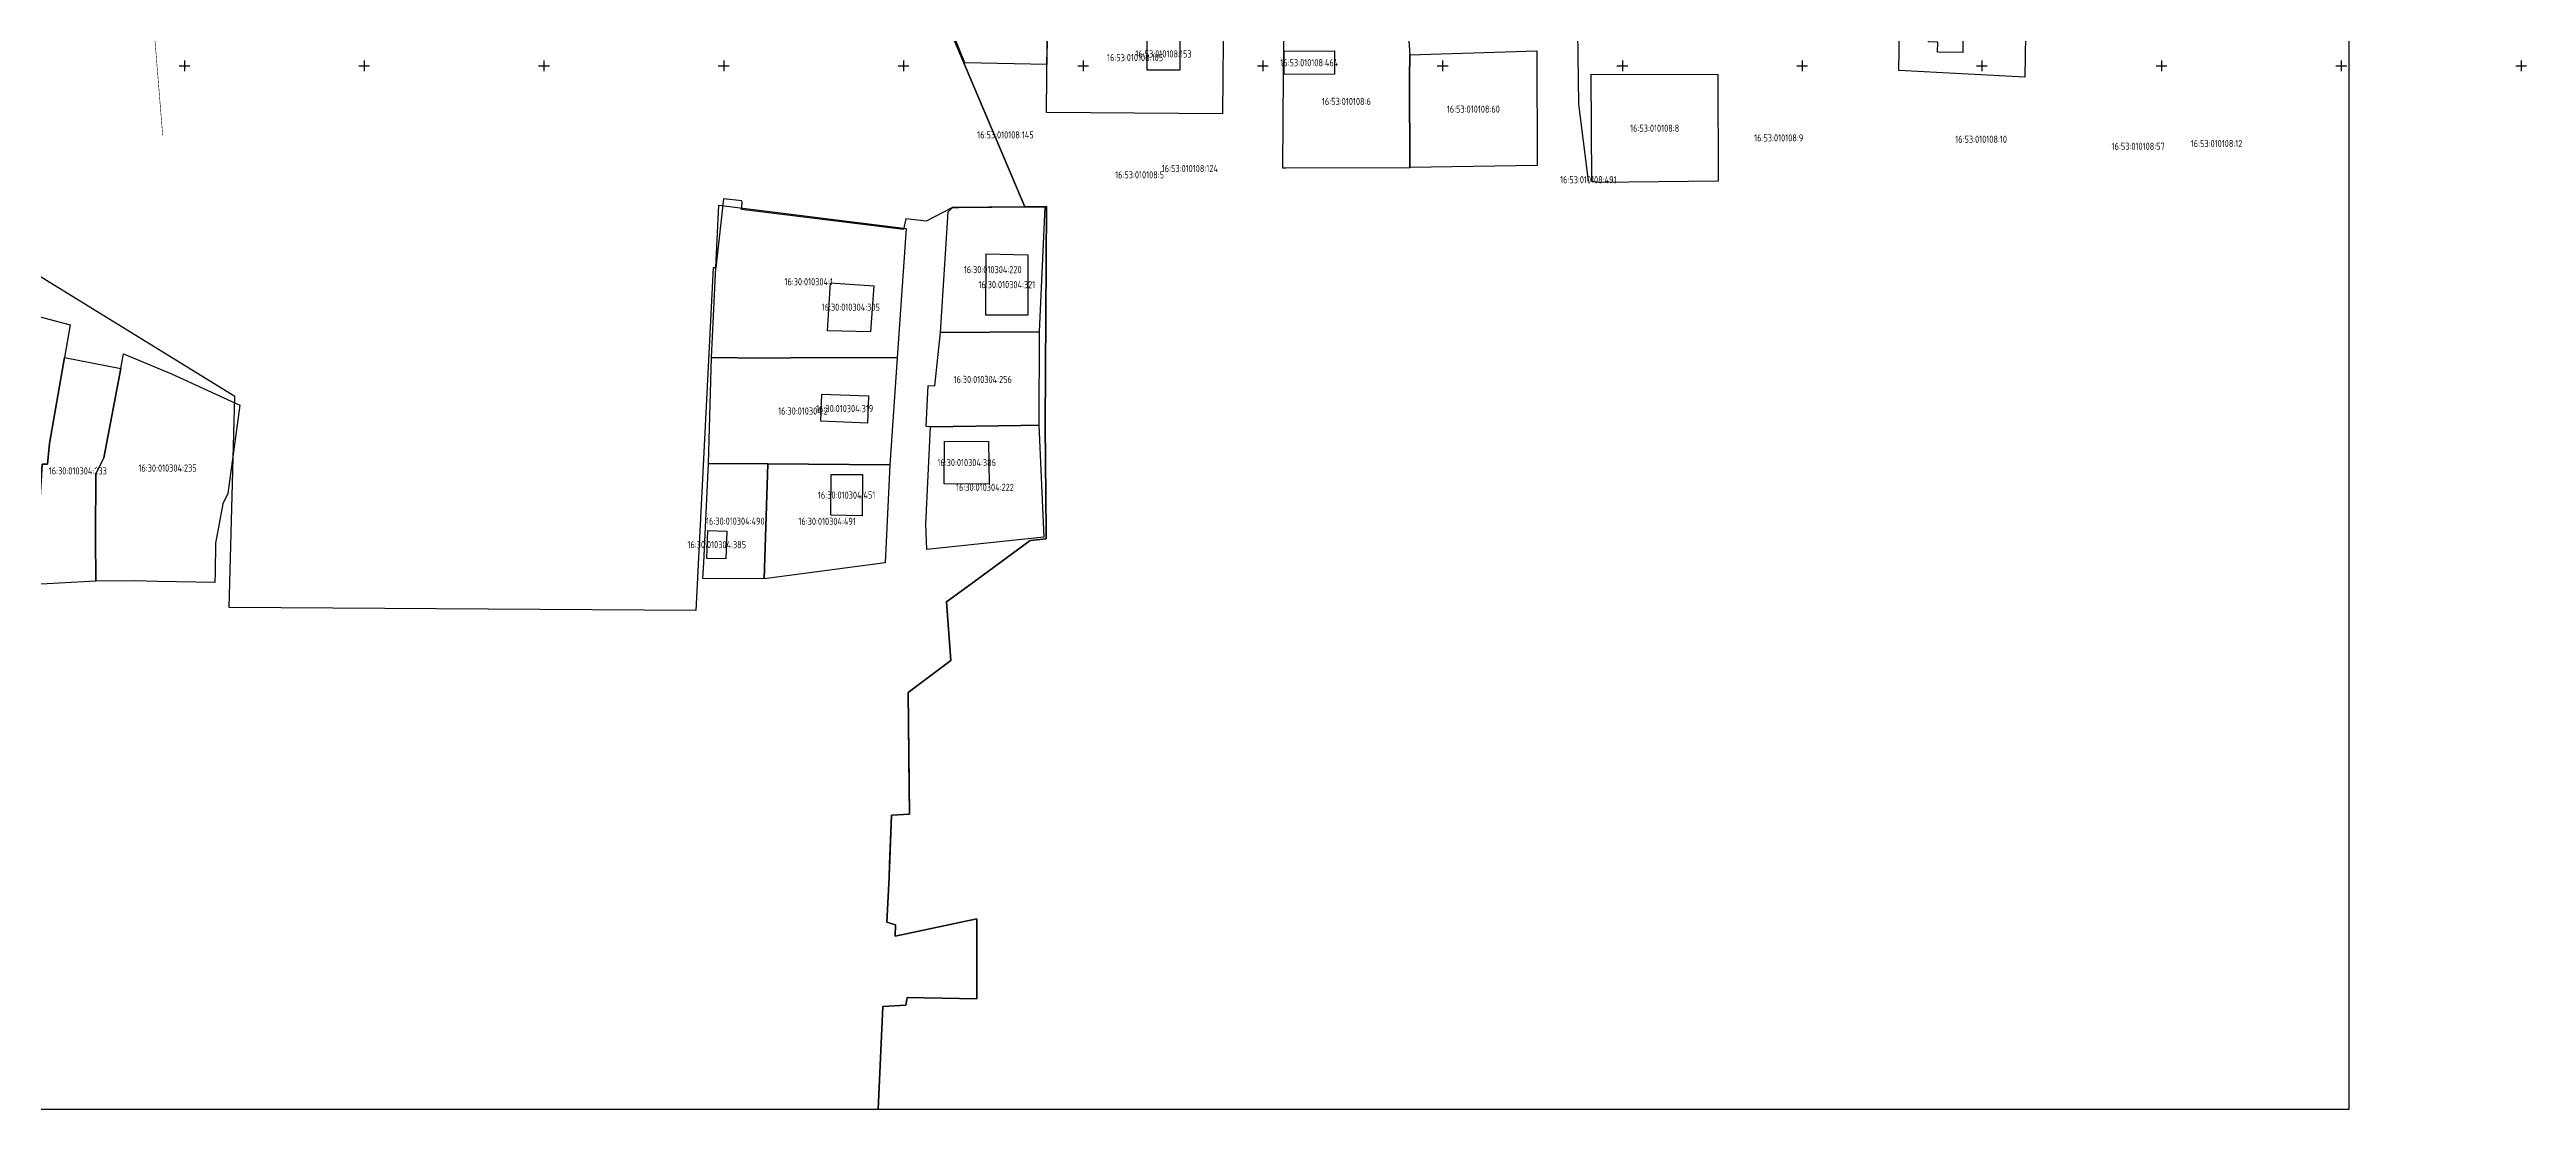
# Model space of a CAD drawing. Header units: metres. Extents: x 2284092 to 2335310, y 454860 to 483236.
# Drawn here: x 2285062 to 2285752, y 454860 to 455155 of the extents above; entities that cross this region are included whole.
import ezdxf
from ezdxf.enums import TextEntityAlignment as Align

# ---------------------------------------------------------------- set-up
doc = ezdxf.new("R2010")
doc.units = ezdxf.units.M
doc.linetypes.add('ЛИНИЯ_1.5-1.5', pattern=[3, 1.5, -1.5])
for name, color, linetype in [('0 @ 0.5', 7, 'Continuous'), ('b', 7, 'Continuous'), ('D', 1, 'Continuous'), ('Eg.14_Ограждения', 7, 'Continuous'), ('INHABITED', 14, 'Continuous'), ('LABELS', 254, 'Continuous'), ('MUNICIPAL', 14, 'Continuous'), ('P', 94, 'Continuous'), ('T', 7, 'Continuous')]:
    doc.layers.add(name, color=color, linetype=linetype)
doc.styles.get("Standard").update_dxf_attribs({"font": 'eskdu.shx'})
doc.styles.add('БСАМ курсив малоконтрасный (Бм-431)', font='bm431.ttf')
doc.linetypes.add('Газопр', pattern='A,5,-1,["Г",БСАМ курсив малоконтрасный (Бм-431),S=2,R=0,X=-1,Y=-1],-1,10,-2,10,-2,5', length=36)

# ---------------------------------------------------------------- blocks, each defined once
blk = doc.blocks.new('Крест сетки')
at = {"color": 72, "linetype": 'Continuous'}
for p, q in [((-3, 0), (3, 0)), ((0, 3), (0, -3))]:
    blk.add_line(p, q, dxfattribs=at)

msp = doc.modelspace()

# ---------------------------------------------------------------- linework, layer by layer
at = {"linetype": 'Continuous'}
msp.add_lwpolyline([(2284091.77, 456001.5), (2285702.08, 456001.5), (2285702.08, 454859.8), (2284091.77, 454859.8)], close=True, dxfattribs=at)
at = {"color": 4, "linetype": 'Газопр', "const_width": 0.15}
msp.add_lwpolyline([(2285112.37, 455770.83), (2285123.6, 455754.86), (2285111.27, 455736.41), (2285117.48, 455633.37), (2285119, 455596.46), (2285120.03, 455579.9), (2285119.94, 455572.2), (2285119.43, 455544.03), (2285098.8, 455400.62), (2285081.4, 455284.49), (2285093.94, 455130.72)], dxfattribs=at)
at = {"layer": 'b', "linetype": 'Continuous'}
msp.add_lwpolyline([(2285292.98, 454859.8), (2285294.3, 454888.4), (2285300.69, 454888.84), (2285301.07, 454890.89), (2285320.4, 454890.56), (2285320.4, 454912.8), (2285297.71, 454907.94), (2285297.8, 454911.17), (2285295.41, 454911.85), (2285296, 454924.4), (2285296.15, 454928.04), (2285296.7, 454941.6), (2285301.7, 454941.9), (2285301.61, 454949.23), (2285301.3, 454975.7), (2285313.2, 454984.6), (2285312, 455001), (2285318.73, 455005.83), (2285335.22, 455018.04), (2285339.7, 455018.44), (2285339.68, 455020.39), (2285339.39, 455050.11), (2285339.79, 455110.85), (2285333.81, 455110.77), (2285313.65, 455110.63), (2285306.32, 455106.86), (2285300.63, 455107.48), (2285300.06, 455104.49), (2285254.91, 455110.08), (2285255.15, 455111.99), (2285255.06, 455112.46), (2285249.95, 455113.01), (2285247.8, 455093.83), (2285247.07, 455093.82), (2285242.23, 454998.53), (2285112.46, 454999.36), (2285114.02, 455058.1), (2284983.5, 455138.35)], dxfattribs=at)
at = {"layer": 'D', "linetype": 'Continuous'}
for points in [[(2285367.83, 455157.84), (2285376.85, 455157.84), (2285376.85, 455148.79), (2285367.83, 455148.79)], [(2285587.84, 455162.15), (2285594.83, 455162.02), (2285594.7, 455153.71), (2285587.65, 455153.84), (2285587.71, 455156.63), (2285585.14, 455156.69), (2285585.21, 455159.41), (2285587.78, 455159.36)], [(2285405.88, 455154.08), (2285419.88, 455154.2), (2285419.93, 455147.7), (2285405.93, 455147.58)], [(2285323.01, 455097.71), (2285334.6, 455097.47), (2285334.6, 455080.64), (2285322.93, 455080.72)], [(2285279.72, 455089.71), (2285291.77, 455088.81), (2285290.82, 455076.06), (2285278.92, 455076.31)], [(2285277.34, 455058.7), (2285290.26, 455058.25), (2285290.02, 455050.68), (2285277.04, 455051.22)], [(2285311.45, 455045.66), (2285323.67, 455045.56), (2285323.83, 455033.72), (2285311.35, 455033.74)], [(2285279.93, 455036.39), (2285288.57, 455036.33), (2285288.49, 455024.91), (2285279.83, 455025.09)], [(2285245.63, 455020.78), (2285250.83, 455020.6), (2285250.61, 455012.96), (2285245.31, 455013.02)]]:
    msp.add_lwpolyline(points, close=True, dxfattribs=at)
at = {"layer": 'Eg.14_Ограждения', "color": 42, "linetype": 'Continuous', "lineweight": 40, "ltscale": 0.5, "flags": 128}
for points, elevation in [([(2285149.03, 455344.01, 0), (2285143.48, 455347.36)], 92), ([(2285173.89, 455628.54, 0), (2285177.8, 455627.17)], 90), ([(2284765.29, 455326.01, -0.000001), (2284763.78, 455328.74)], 86)]:
    msp.add_lwpolyline(points, format="xyb", dxfattribs=dict(at, elevation=elevation))
at = {"layer": 'Eg.14_Ограждения', "color": 42, "linetype": 'Continuous', "lineweight": 15, "ltscale": 0.5, "elevation": 89.5, "flags": 128}
msp.add_lwpolyline([(2285181.37, 455628.72, 0), (2285184.82, 455627.52)], format="xyb", dxfattribs=at)
at = {"layer": 'INHABITED', "linetype": 'Continuous'}
for points in [[(2284917.2, 455240.8), (2285097.4, 455254.7), (2285309.3, 455168.6), (2285333.81, 455110.77), (2285339.79, 455110.85), (2285339.39, 455050.11), (2285339.7, 455018.44), (2285335.22, 455018.04), (2285318.73, 455005.83), (2285312, 455001), (2285313.2, 454984.6), (2285301.3, 454975.7), (2285301.7, 454941.9), (2285296.7, 454941.6), (2285296, 454924.4), (2285295.41, 454911.85), (2285297.8, 454911.17), (2285297.71, 454907.94), (2285320.4, 454912.8), (2285320.4, 454890.56), (2285301.07, 454890.89), (2285300.69, 454888.84), (2285294.3, 454888.4), (2285292.98, 454859.8)], [(2284917.2, 455240.8), (2285097.4, 455254.7), (2285309.3, 455168.6), (2285333.81, 455110.77), (2285339.79, 455110.85), (2285339.39, 455050.11), (2285339.7, 455018.44), (2285335.22, 455018.04), (2285318.73, 455005.83), (2285312, 455001), (2285313.2, 454984.6), (2285301.3, 454975.7), (2285301.7, 454941.9), (2285296.7, 454941.6), (2285296, 454924.4), (2285295.41, 454911.85), (2285297.8, 454911.17), (2285297.71, 454907.94), (2285320.4, 454912.8), (2285320.4, 454890.56), (2285301.07, 454890.89), (2285300.69, 454888.84), (2285294.3, 454888.4), (2285292.98, 454859.8)], [(2285309.3, 455168.6), (2285333.81, 455110.77), (2285339.79, 455110.85), (2285339.39, 455050.11), (2285339.68, 455020.39), (2285339.7, 455018.44), (2285335.22, 455018.04), (2285318.73, 455005.83), (2285312, 455001), (2285313.2, 454984.6), (2285301.3, 454975.7), (2285301.61, 454949.23), (2285301.7, 454941.9), (2285296.7, 454941.6), (2285296.15, 454928.04), (2285296, 454924.4), (2285295.41, 454911.85), (2285297.8, 454911.17), (2285297.71, 454907.94), (2285320.4, 454912.8), (2285320.4, 454890.56), (2285301.07, 454890.89), (2285300.69, 454888.84), (2285294.3, 454888.4), (2285292.98, 454859.8)]]:
    msp.add_lwpolyline(points, dxfattribs=at)
at = {"layer": 'MUNICIPAL', "linetype": 'Continuous'}
for points in [[(2285309.3, 455168.6), (2285333.81, 455110.77), (2285339.79, 455110.85), (2285339.39, 455050.11), (2285339.68, 455020.39), (2285339.7, 455018.44), (2285335.22, 455018.04), (2285318.73, 455005.83), (2285312, 455001), (2285313.2, 454984.6), (2285301.3, 454975.7), (2285301.61, 454949.23), (2285301.7, 454941.9), (2285296.7, 454941.6), (2285296.15, 454928.04), (2285296, 454924.4), (2285295.41, 454911.85), (2285297.8, 454911.17), (2285297.71, 454907.94), (2285320.4, 454912.8), (2285320.4, 454890.56), (2285301.07, 454890.89), (2285300.69, 454888.84), (2285294.3, 454888.4), (2285292.98, 454859.8)], [(2285292.98, 454859.8), (2285294.3, 454888.4), (2285300.69, 454888.84), (2285301.07, 454890.89), (2285320.4, 454890.56), (2285320.4, 454912.8), (2285297.71, 454907.94), (2285297.8, 454911.17), (2285295.41, 454911.85), (2285296, 454924.4), (2285296.15, 454928.04), (2285296.7, 454941.6), (2285301.7, 454941.9), (2285301.61, 454949.23), (2285301.3, 454975.7), (2285313.2, 454984.6), (2285312, 455001), (2285318.73, 455005.83), (2285335.22, 455018.04), (2285339.7, 455018.44), (2285339.68, 455020.39), (2285339.39, 455050.11), (2285339.79, 455110.85), (2285333.81, 455110.77), (2285309.3, 455168.6)], [(2285309.3, 455168.6), (2285333.81, 455110.77), (2285339.79, 455110.85), (2285339.39, 455050.11), (2285339.68, 455020.39), (2285339.7, 455018.44), (2285335.22, 455018.04), (2285318.73, 455005.83), (2285312, 455001), (2285313.2, 454984.6), (2285301.3, 454975.7), (2285301.61, 454949.23), (2285301.7, 454941.9), (2285296.7, 454941.6), (2285296.15, 454928.04), (2285296, 454924.4), (2285295.41, 454911.85), (2285297.8, 454911.17), (2285297.71, 454907.94), (2285320.4, 454912.8), (2285320.4, 454890.56), (2285301.07, 454890.89), (2285300.69, 454888.84), (2285294.3, 454888.4), (2285292.98, 454859.8)], [(2285292.98, 454859.8), (2285294.3, 454888.4), (2285300.69, 454888.84), (2285301.07, 454890.89), (2285320.4, 454890.56), (2285320.4, 454912.8), (2285297.71, 454907.94), (2285297.8, 454911.17), (2285295.41, 454911.85), (2285296, 454924.4), (2285296.15, 454928.04), (2285296.7, 454941.6), (2285301.7, 454941.9), (2285301.61, 454949.23), (2285301.3, 454975.7), (2285313.2, 454984.6), (2285312, 455001), (2285318.73, 455005.83), (2285335.22, 455018.04), (2285339.7, 455018.44), (2285339.68, 455020.39), (2285339.39, 455050.11), (2285339.79, 455110.85), (2285333.81, 455110.77), (2285309.3, 455168.6)]]:
    msp.add_lwpolyline(points, dxfattribs=at)
at = {"layer": 'P', "linetype": 'Continuous'}
for points in [[(2285309.9, 455168.53), (2285339.05, 455167.99), (2285340.05, 455167.96), (2285339.92, 455150.37), (2285317.07, 455150.84)], [(2285340.05, 455167.96), (2285389.04, 455166.93), (2285388.79, 455136.65), (2285339.82, 455137.05)], [(2285577.22, 455165.61), (2285587.21, 455165.22), (2285594.87, 455165.07), (2285612.21, 455164.26), (2285611.98, 455146.89), (2285576.9, 455148.75)], [(2285440.92, 455121.66), (2285406.34, 455121.53), (2285405.54, 455121.59), (2285405.73, 455147.57), (2285405.78, 455154.1), (2285405.81, 455157.76), (2285405.83, 455158.48), (2285440.51, 455158.71), (2285440.52, 455158.34), (2285440.9, 455153.07), (2285440.76, 455146.65)], [(2285476.33, 455122.33), (2285440.92, 455121.76), (2285440.76, 455146.65), (2285440.9, 455153.07), (2285476.22, 455154.2)], [(2285491.28, 455147.73), (2285526.6, 455147.62), (2285526.69, 455117.98), (2285493.52, 455117.6), (2285491.53, 455117.85)], [(2285300.72, 455104.78), (2285298.29, 455068.78), (2285276.37, 455068.95), (2285260.97, 455068.73), (2285246.59, 455068.86), (2285248.67, 455111.24)], [(2285339.33, 455110.84), (2285337.8, 455076), (2285310.34, 455075.86), (2285312.44, 455109.4), (2285313.65, 455110.63), (2285315.37, 455110.65), (2285333.78, 455110.78), (2285333.8, 455110.8)], [(2285068.2, 455078.01), (2285066.63, 455068.95), (2285062.46, 455044.97), (2285061.86, 455039.25), (2285060.38, 455039.24), (2285058.36, 455005.79), (2285032.59, 455006.07), (2285034.27, 455024.78), (2285046.65, 455080.09), (2285047.57, 455083.48)], [(2285337.68, 455050.08), (2285332.64, 455049.99), (2285307.55, 455049.61), (2285306.33, 455049.7), (2285306.84, 455061.11), (2285308.76, 455061.03), (2285310.34, 455075.86), (2285337.8, 455076)], [(2285075.34, 455036.52), (2285075.22, 455019), (2285075.34, 455006.69), (2285058.36, 455005.79), (2285059.12, 455018.32), (2285060.38, 455039.24), (2285061.86, 455039.25), (2285062.46, 455044.97), (2285066.63, 455068.95), (2285082.3, 455065.89), (2285077.55, 455041.01)], [(2285077.55, 455041.01), (2285082.3, 455065.89), (2285083.07, 455069.95), (2285096.39, 455064.39), (2285115.37, 455055.62), (2285112.04, 455031.05), (2285110.64, 455028.2), (2285108.6, 455017.26), (2285108.56, 455008.93), (2285108.49, 455006.36), (2285092.52, 455006.62), (2285086.29, 455006.83), (2285075.34, 455006.69), (2285075.22, 455019), (2285075.34, 455036.52)], [(2285246.59, 455068.86), (2285260.97, 455068.73), (2285276.37, 455068.95), (2285298.29, 455068.78), (2285296.25, 455039.09), (2285262.24, 455039.32), (2285245.81, 455039.43)], [(2285339.1, 455018.98), (2285306.5, 455015.5), (2285306.25, 455022.52), (2285307.55, 455049.61), (2285332.64, 455049.99), (2285337.68, 455050.08)], [(2285245.81, 455039.43), (2285262.24, 455039.32), (2285261.29, 455007.35), (2285244.22, 455007.49), (2285244.47, 455011.79)], [(2285262.24, 455039.32), (2285296.25, 455039.09), (2285294.91, 455011.79), (2285261.29, 455007.35)]]:
    msp.add_lwpolyline(points, close=True, dxfattribs=at)
at = {"layer": 'T', "linetype": 'Continuous'}
for points in [[(2285490.48, 455118.77), (2285487.89, 455139.36), (2285486.97, 455207.14), (2285489.35, 455207.27)], [(2285490.55, 455117.9), (2285490.48, 455118.77)]]:
    msp.add_lwpolyline(points, dxfattribs=at)

# ---------------------------------------------------------------- block references
at = {"layer": '0 @ 0.5', "linetype": 'ЛИНИЯ_1.5-1.5', "xscale": 0.5, "yscale": 0.5, "zscale": 0.5}
for p in [(2285100, 455150), (2285150, 455150), (2285200, 455150), (2285250, 455150), (2285300, 455150), (2285350, 455150), (2285400, 455150), (2285450, 455150), (2285500, 455150), (2285550, 455150), (2285600, 455150), (2285650, 455150), (2285700, 455150), (2285750, 455150)]:
    msp.add_blockref('Крест сетки', p, dxfattribs=at)

# ---------------------------------------------------------------- texts
at = {"layer": 'LABELS', "color": 0}
for s, p in [('16:53:010108:105', (2285364.43, 455152.3)), ('16:53:010108:153', (2285372.34, 455153.32)), ('16:53:010108:464', (2285412.9, 455150.89)), ('16:53:010108:6', (2285423.23, 455140.12)), ('16:53:010108:60', (2285458.54, 455137.98)), ('16:53:010108:145', (2285328.38, 455130.82)), ('16:53:010108:8', (2285508.98, 455132.66)), ('16:53:010108:9', (2285543.48, 455129.97)), ('16:53:010108:10', (2285599.79, 455129.59)), ('16:53:010108:12', (2285665.29, 455128.4)), ('16:53:010108:124', (2285379.67, 455121.47)), ('16:53:010108:57', (2285643.49, 455127.64)), ('16:53:010108:5', (2285365.69, 455119.7)), ('16:53:010108:491', (2285490.52, 455118.34)), ('16:30:010304:1', (2285273.65, 455089.98)), ('16:30:010304:220', (2285324.83, 455093.35)), ('16:30:010304:321', (2285328.77, 455089.17)), ('16:30:010304:305', (2285285.35, 455082.89)), ('16:30:010304:256', (2285322.06, 455062.8)), ('16:30:010304:2', (2285272.05, 455054.02)), ('16:30:010304:319', (2285283.65, 455054.69)), ('16:30:010304:386', (2285317.59, 455039.69)), ('16:30:010304:233', (2285070.33, 455037.37)), ('16:30:010304:235', (2285095.29, 455038.16)), ('16:30:010304:222', (2285322.67, 455032.79)), ('16:30:010304:451', (2285284.2, 455030.65)), ('16:30:010304:490', (2285253.23, 455023.39)), ('16:30:010304:491', (2285278.77, 455023.34)), ('16:30:010304:385', (2285248.07, 455016.87))]:
    msp.add_text(s, height=2, dxfattribs=at).set_placement(p, align=Align.MIDDLE_CENTER)

doc.saveas('drawing.dxf')
